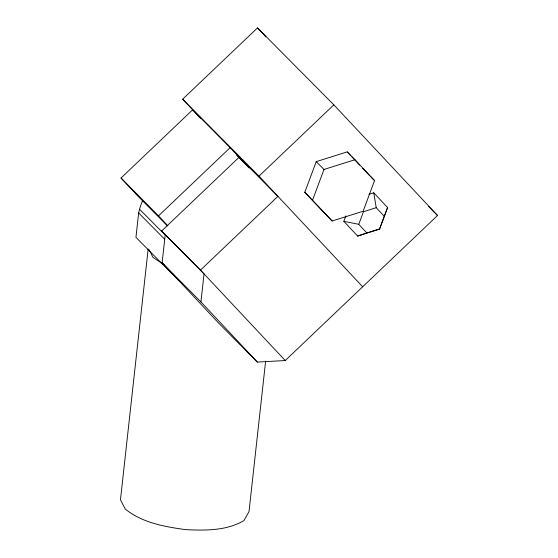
<?xml version="1.0" encoding="UTF-8"?>
<svg xmlns="http://www.w3.org/2000/svg" width="558" height="558" viewBox="0 0 558 558"><rect width="100%" height="100%" fill="white"/><g stroke="black" fill="none" stroke-linecap="round" stroke-linejoin="round"><path stroke-width="0.84" d="M142.604 200.51A64.616 54.67 -44.8 0 0 139.556 209.243L138.649 212.989L135.957 237.359L178.33 280.074M148.156 249.028L120.472 499.759L125.222 509.001C142.178 522.804 164.345 526.647 185.395 529.619C205.225 530.567 226.297 530.944 243.992 520.565L249.021 511.533L265.636 361.089M257.322 362.079L218.513 322.956L162.113 262.776L165.231 234.779L204.047 273.901L200.929 301.899L257.322 362.079L285.229 360.538L437.528 215.493L333.844 104.848L257.51 27.9L182.654 99.191L200.531 118.268M345.841 215.918L343.826 221.324L357.636 236.062L379.517 229.178L387.58 207.548L373.769 192.803L368.908 194.337M304.801 192.28L316.226 161.639L347.216 151.881L354.979 159.7L374.551 180.59L363.125 211.231L332.129 220.989L304.801 192.28L332.129 220.989M312.564 200.106L323.989 169.458L354.979 159.7M379.58 228.906L366.822 232.923L358.759 224.323L363.467 211.705L376.225 207.688L384.288 216.288M379.517 229.178L387.58 207.548M167.505 225.934L138.461 196.653L121.009 178.03L192.622 109.835L230.14 147.654L249.189 167.979M121.009 178.03L158.528 215.855L230.14 147.654M161.674 230.977L239.117 157.23L277.926 196.353L200.489 270.107L161.674 230.977L165.824 235.406M182.654 99.191L258.989 176.14L333.844 104.848M357.636 236.062L366.822 232.923M343.826 221.324L358.759 224.323M164.038 264.785L153.004 257.398L149.042 249.705M428.363 206.258L437.528 215.493M369.773 175.77L362.637 168.335M370.965 176.977L374.551 180.59M316.226 161.639L323.989 169.458M236.697 155.291L241.537 160.174M242.744 161.395L247.585 166.27M139.556 209.243L165.587 235.483M138.649 212.989L164.673 239.229M162.113 262.776L200.929 301.899M257.51 27.9L265.852 36.8M347.216 151.881L350.78 155.675M351.965 156.938L359.673 165.168M258.989 176.14L362.665 286.784M158.528 215.855L167.832 225.788M200.489 270.107L285.229 360.538M373.769 192.803L376.225 207.688"/></g></svg>
